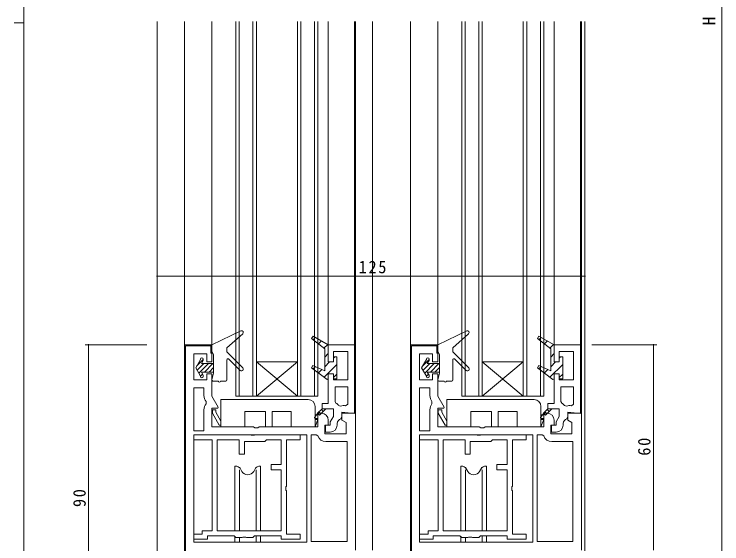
# Model space of a CAD drawing. Units: millimetres on the paper. Extents: x -420 to 373, y -297 to 267.
# Drawn here: x -420.5 to -213.7, y -150.2 to 4.5 of the extents above; entities that cross this region are included whole.
import ezdxf
from ezdxf.enums import TextEntityAlignment as Align

# ---------------------------------------------------------------- set-up
doc = ezdxf.new("R2010")
doc.units = ezdxf.units.MM
for name, color, linetype, lineweight in [('0-1_YKK_ZWAK', 7, 'Continuous', 9), ('0-3_YKK_12', 2, 'Continuous', 9), ('0-4_YKK_D', 6, 'Continuous', 9), ('0-6_YKK_13', 4, 'Continuous', 9), ('0-7_YKK_11', 7, 'Continuous', 9)]:
    doc.layers.add(name, color=color, linetype=linetype, lineweight=lineweight)
doc.styles.add('ＭＳ ゴシック', font='')
doc.styles.get('ＭＳ ゴシック').set_extended_font_data('MS Gothic')

msp = doc.modelspace()

# ---------------------------------------------------------------- linework, layer by layer
at = {"layer": '0-1_YKK_ZWAK'}
for p, q in [((-417.7, -260.575), (-417.7, 264.425)), ((-420.5, 1.925), (-417.7, 1.925))]:
    msp.add_line(p, q, dxfattribs=at)
at = {"layer": '0-3_YKK_12'}
for p, q in [((-378.746, -192.252), (-378.746, 2.294)), ((-370.746, -92.552), (-370.746, 2.294)), ((-362.746, -92.552), (-362.746, 2.294)), ((-355.746, 2.294), (-355.746, -107.052)), ((-354.746, 2.294), (-354.746, -107.052)), ((-350.746, -107.052), (-350.746, 2.294)), ((-349.746, -107.052), (-349.746, 2.294)), ((-337.746, 2.294), (-337.746, -107.052)), ((-336.746, 2.294), (-336.746, -107.052)), ((-332.746, -107.052), (-332.746, 2.294)), ((-331.746, -107.052), (-331.746, 2.294)), ((-328.746, -92.552), (-328.746, 2.294)), ((-321.046, -92.551), (-321.046, 2.294)), ((-320.746, -112.552), (-320.751, 2.294)), ((-315.761, -152.052), (-315.761, 2.294)), ((-304.746, -92.552), (-304.746, 2.294)), ((-296.746, -92.552), (-296.746, 2.294)), ((-289.746, 2.294), (-289.746, -107.052)), ((-288.746, 2.294), (-288.746, -107.052)), ((-284.746, -107.052), (-284.746, 2.294)), ((-283.746, -107.052), (-283.746, 2.294)), ((-271.746, 2.294), (-271.746, -107.052)), ((-270.746, 2.294), (-270.746, -107.052)), ((-266.746, -107.052), (-266.746, 2.294)), ((-265.746, -107.052), (-265.746, 2.294)), ((-262.746, -92.552), (-262.746, 2.294)), ((-255.036, -92.551), (-255.041, 2.294)), ((-254.746, -112.552), (-254.746, 2.294)), ((-253.742, 2.294), (-253.746, -172.552)), ((-337.746, -107.052), (-349.746, -97.052)), ((-349.746, -107.052), (-337.746, -97.052)), ((-349.746, -97.052), (-337.746, -97.052)), ((-271.746, -107.052), (-283.746, -97.052)), ((-283.746, -107.052), (-271.746, -97.052)), ((-283.746, -97.052), (-271.746, -97.052)), ((-355.746, -107.052), (-349.746, -107.052)), ((-349.746, -107.052), (-337.746, -107.052)), ((-337.746, -107.052), (-331.746, -107.052)), ((-289.746, -107.052), (-283.746, -107.052)), ((-283.746, -107.052), (-271.746, -107.052)), ((-271.746, -107.052), (-265.746, -107.052))]:
    msp.add_line(p, q, dxfattribs=at)
at = {"layer": '0-4_YKK_D'}
for p, q in [((-213.746, -165.052), (-213.746, 170.948)), ((-378.746, -90.052), (-378.746, -71.052)), ((-378.746, -72.052), (-253.746, -72.052)), ((-253.746, -90.052), (-253.746, -71.052)), ((-381.746, -92.052), (-399.746, -92.052)), ((-398.746, -92.052), (-398.746, -182.052)), ((-251.746, -92.052), (-232.746, -92.052)), ((-233.746, -152.052), (-233.746, -92.052))]:
    msp.add_line(p, q, dxfattribs=at)
for centre, start, end in [((-378.746, -72.052), 0, 180), ((-378.746, -72.052), 180, 0), ((-253.746, -72.052), 0, 180), ((-253.746, -72.052), 180, 0), ((-398.746, -92.052), 90, 270), ((-398.746, -92.052), 270, 90), ((-233.746, -92.052), 90, 270), ((-233.746, -92.052), 270, 90)]:
    msp.add_arc(centre, 0.106, start, end, dxfattribs=at)
at = {"layer": '0-6_YKK_13'}
for p, q in [((-362.746, -92.052), (-354.261, -88.001)), ((-358.346, -92.952), (-353.713, -88.826)), ((-296.746, -92.052), (-288.261, -88.001)), ((-292.346, -92.952), (-287.713, -88.826)), ((-362.746, -92.052), (-362.746, -94.052)), ((-358.346, -92.952), (-358.346, -94.152)), ((-296.746, -92.052), (-296.746, -94.052)), ((-292.346, -92.952), (-292.346, -94.152)), ((-362.746, -94.052), (-362.246, -94.918)), ((-362.246, -94.918), (-362.246, -100.352)), ((-353.707, -98.791), (-358.346, -94.152)), ((-296.746, -94.052), (-296.246, -94.918)), ((-296.246, -94.918), (-296.246, -100.352)), ((-287.707, -98.791), (-292.346, -94.152)), ((-367.446, -98.802), (-366.046, -96.377)), ((-367.096, -98.197), (-365.246, -96.346)), ((-366.046, -96.252), (-366.046, -96.377)), ((-365.8, -97.552), (-365.299, -96.685)), ((-365.246, -96.252), (-365.246, -96.485)), ((-358.346, -96.432), (-358.346, -102.352)), ((-357.834, -96.22), (-354.485, -99.569)), ((-301.446, -98.802), (-300.046, -96.377)), ((-301.096, -98.197), (-299.246, -96.346)), ((-300.046, -96.252), (-300.046, -96.377)), ((-299.801, -97.552), (-299.3, -96.685)), ((-299.246, -96.252), (-299.246, -96.485)), ((-292.346, -96.432), (-292.346, -102.352)), ((-291.834, -96.22), (-288.485, -99.569)), ((-367.446, -98.802), (-366.046, -101.227)), ((-367.047, -99.494), (-365.105, -97.552)), ((-366.553, -100.348), (-363.758, -97.552)), ((-365.8, -97.552), (-362.246, -97.552)), ((-364.911, -100.052), (-362.411, -97.552)), ((-363.564, -100.052), (-362.246, -98.735)), ((-301.446, -98.802), (-300.046, -101.227)), ((-301.047, -99.494), (-299.105, -97.552)), ((-300.554, -100.348), (-297.758, -97.552)), ((-299.801, -97.552), (-296.246, -97.552)), ((-298.911, -100.052), (-296.411, -97.552)), ((-297.564, -100.052), (-296.246, -98.735)), ((-366.06, -101.202), (-365.475, -100.616)), ((-366.046, -101.227), (-366.046, -101.352)), ((-365.8, -100.052), (-365.299, -100.92)), ((-365.8, -100.052), (-362.246, -100.052)), ((-365.246, -101.12), (-365.246, -101.352)), ((-362.246, -100.352), (-362.737, -102.278)), ((-300.061, -101.202), (-299.475, -100.616)), ((-300.046, -101.227), (-300.046, -101.352)), ((-299.801, -100.052), (-299.3, -100.92)), ((-299.801, -100.052), (-296.246, -100.052)), ((-299.246, -101.12), (-299.246, -101.352)), ((-296.246, -100.352), (-296.737, -102.278)), ((-360.846, -102.652), (-362.446, -102.652)), ((-358.646, -102.652), (-360.246, -102.652)), ((-294.846, -102.652), (-296.446, -102.652)), ((-292.646, -102.652), (-294.246, -102.652)), ((-360.088, -116.052), (-360.088, -108.052)), ((-334.588, -108.052), (-360.088, -108.052)), ((-294.088, -116.052), (-294.088, -108.052)), ((-268.588, -108.052), (-294.088, -108.052)), ((-353.088, -116.052), (-353.088, -111.552)), ((-353.088, -111.552), (-347.088, -111.552)), ((-353.088, -116.052), (-353.088, -111.552)), ((-347.088, -111.552), (-347.088, -116.052)), ((-345.088, -116.052), (-345.088, -111.552)), ((-345.088, -111.552), (-339.588, -111.552)), ((-345.088, -111.552), (-339.588, -111.552)), ((-339.588, -111.552), (-339.588, -116.052)), ((-339.588, -111.552), (-339.588, -116.052)), ((-332.588, -110.052), (-332.588, -116.052)), ((-287.088, -116.052), (-287.088, -111.552)), ((-287.088, -111.552), (-281.088, -111.552)), ((-287.088, -116.052), (-287.088, -111.552)), ((-281.088, -111.552), (-281.088, -116.052)), ((-279.088, -116.052), (-279.088, -111.552)), ((-279.088, -111.552), (-273.588, -111.552)), ((-279.088, -111.552), (-273.588, -111.552)), ((-273.588, -111.552), (-273.588, -116.052)), ((-273.588, -111.552), (-273.588, -116.052)), ((-266.588, -110.052), (-266.588, -116.052)), ((-331.788, -112.552), (-332.588, -112.552)), ((-331.788, -113.852), (-331.788, -112.552)), ((-265.788, -112.552), (-266.588, -112.552)), ((-265.788, -113.852), (-265.788, -112.552)), ((-332.588, -116.052), (-331.788, -113.852)), ((-332.588, -113.852), (-331.788, -113.852)), ((-266.588, -116.052), (-265.788, -113.852)), ((-266.588, -113.852), (-265.788, -113.852)), ((-360.088, -116.052), (-353.088, -116.052)), ((-347.088, -116.052), (-345.088, -116.052)), ((-339.588, -116.052), (-332.588, -116.052)), ((-294.088, -116.052), (-287.088, -116.052)), ((-281.088, -116.052), (-279.088, -116.052)), ((-273.588, -116.052), (-266.588, -116.052)), ((-355.996, -127.55), (-355.446, -127.55)), ((-355.996, -146.352), (-355.996, -127.55)), ((-355.446, -127.55), (-355.026, -127.703)), ((-353.978, -129.05), (-354.502, -128.142)), ((-350.514, -129.05), (-349.99, -128.142)), ((-349.046, -127.55), (-349.466, -127.703)), ((-349.046, -127.55), (-348.496, -127.55)), ((-348.496, -127.55), (-348.496, -146.352)), ((-289.996, -127.55), (-289.446, -127.55)), ((-289.996, -146.352), (-289.996, -127.55)), ((-289.446, -127.55), (-289.026, -127.703)), ((-287.978, -129.05), (-288.502, -128.142)), ((-284.514, -129.05), (-283.99, -128.142)), ((-283.046, -127.55), (-283.466, -127.703)), ((-283.046, -127.55), (-282.496, -127.55)), ((-282.496, -127.55), (-282.496, -146.352)), ((-354.684, -146.352), (-354.684, -128.55)), ((-349.808, -128.55), (-349.808, -146.352)), ((-288.684, -146.352), (-288.684, -128.55)), ((-283.808, -128.55), (-283.808, -146.352)), ((-355.996, -149.752), (-355.996, -148.102)), ((-354.684, -149.752), (-354.684, -148.352)), ((-349.808, -147.852), (-349.808, -149.752)), ((-348.496, -147.852), (-348.496, -149.752)), ((-289.996, -149.752), (-289.996, -148.102)), ((-288.684, -149.752), (-288.684, -148.352)), ((-283.808, -147.852), (-283.808, -149.752)), ((-282.496, -147.852), (-282.496, -149.752))]:
    msp.add_line(p, q, dxfattribs=at)
for points in [[(-362.588, -111.052), (-362.588, -112.052), (-360.567, -115.552), (-360.088, -115.552)], [(-360.088, -114.382), (-361.588, -111.784), (-361.588, -111.052), (-362.588, -111.052)], [(-296.588, -111.052), (-296.588, -112.052), (-294.567, -115.552), (-294.088, -115.552)], [(-294.088, -114.382), (-295.588, -111.784), (-295.588, -111.052), (-296.588, -111.052)]]:
    msp.add_lwpolyline(points, dxfattribs=at)
for centre, radius, start, end in [((-354.046, -88.452), 0.5, 311.69427, 115.52351), ((-288.046, -88.452), 0.5, 311.69427, 115.52351), ((-365.646, -96.252), 0.4, 0, 180), ((-365.646, -96.485), 0.4, 329.99998, 0), ((-358.046, -96.432), 0.3, 45, 180), ((-299.646, -96.252), 0.4, 0, 180), ((-299.646, -96.485), 0.4, 329.99998, 0), ((-292.046, -96.432), 0.3, 45, 180), ((-354.096, -99.18), 0.55, 224.99998, 44.99998), ((-288.096, -99.18), 0.55, 224.99998, 44.99998), ((-365.646, -101.12), 0.4, 0, 30), ((-299.646, -101.12), 0.4, 0, 30), ((-365.646, -101.352), 0.4, 180, 0), ((-362.446, -102.352), 0.3, 165.70561, 270), ((-360.546, -102.652), 0.3, 180, 0), ((-358.646, -102.352), 0.3, 270, 0), ((-299.646, -101.352), 0.4, 180, 0), ((-296.446, -102.352), 0.3, 165.70561, 270), ((-294.546, -102.652), 0.3, 180, 0), ((-292.646, -102.352), 0.3, 270, 0), ((-334.588, -110.052), 2, 0, 90), ((-268.588, -110.052), 2, 0, 90), ((-355.368, -128.642), 1, 30, 69.98726), ((-355.368, -128.642), 1, 30, 43.78836), ((-349.124, -128.642), 1, 110.01273, 149.99998), ((-349.124, -128.642), 1, 136.21162, 149.99998), ((-289.368, -128.642), 1, 30, 69.98726), ((-289.368, -128.642), 1, 30, 43.78836), ((-283.124, -128.642), 1, 110.01273, 149.99998), ((-283.124, -128.642), 1, 136.21162, 149.99998), ((-352.246, -128.05), 2, 210, 329.99998), ((-286.246, -128.05), 2, 210, 329.99998)]:
    msp.add_arc(centre, radius, start, end, dxfattribs=at)
at = {"layer": '0-7_YKK_11'}
for p, q in [((-333.182, -90.588), (-332.538, -89.944)), ((-331.593, -91.828), (-330.72, -90.955)), ((-267.182, -90.588), (-266.538, -89.944)), ((-265.594, -91.828), (-264.72, -90.955)), ((-368.727, -92.352), (-368.427, -92.052)), ((-365.899, -92.352), (-365.599, -92.052)), ((-363.117, -92.399), (-362.905, -92.187)), ((-330.005, -93.069), (-328.902, -91.966)), ((-302.727, -92.352), (-302.427, -92.052)), ((-299.899, -92.352), (-299.599, -92.052)), ((-297.117, -92.399), (-296.905, -92.187)), ((-264.005, -93.069), (-262.902, -91.966)), ((-370.746, -94.371), (-370.446, -94.071)), ((-329.746, -93.271), (-329.746, -99.687)), ((-329.746, -95.638), (-328.746, -94.638)), ((-304.746, -94.371), (-304.446, -94.071)), ((-263.746, -93.271), (-263.746, -99.687)), ((-263.746, -95.638), (-262.746, -94.638)), ((-370.746, -97.2), (-370.446, -96.9)), ((-329.746, -98.466), (-328.332, -97.052)), ((-327.237, -95.957), (-326.841, -95.562)), ((-304.746, -97.2), (-304.446, -96.9)), ((-263.746, -98.466), (-262.332, -97.052)), ((-261.237, -95.957), (-260.841, -95.562)), ((-333.185, -99.077), (-332.509, -98.401)), ((-329.974, -101.523), (-326.246, -97.795)), ((-267.185, -99.077), (-266.509, -98.401)), ((-263.974, -101.523), (-260.246, -97.795)), ((-370.746, -100.028), (-370.446, -99.728)), ((-331.579, -100.3), (-330.579, -99.299)), ((-327.241, -101.619), (-326.246, -100.623)), ((-304.746, -100.028), (-304.446, -99.728)), ((-265.58, -100.3), (-264.579, -99.299)), ((-261.242, -101.619), (-260.246, -100.623)), ((-370.746, -102.856), (-370.446, -102.556)), ((-304.746, -102.856), (-304.446, -102.556)), ((-370.746, -105.685), (-370.446, -105.385)), ((-368.046, -104.652), (-368.046, -117.152)), ((-304.746, -105.685), (-304.446, -105.385)), ((-302.046, -104.652), (-302.046, -117.152)), ((-370.746, -108.513), (-370.446, -108.213)), ((-364.429, -109.299), (-364.429, -108.672)), ((-323.663, -109.889), (-323.046, -109.403)), ((-304.746, -108.513), (-304.446, -108.213)), ((-298.429, -109.299), (-298.429, -108.672)), ((-257.663, -109.889), (-257.046, -109.403)), ((-370.746, -111.342), (-370.446, -111.042)), ((-330.191, -111.529), (-330.756, -110.963)), ((-329.484, -110.821), (-329.553, -110.752)), ((-325.71, -109.802), (-325.126, -109.98)), ((-304.746, -111.342), (-304.446, -111.042)), ((-264.191, -111.529), (-264.756, -110.963)), ((-263.484, -110.821), (-263.553, -110.752)), ((-259.71, -109.802), (-259.126, -109.98)), ((-330.898, -112.236), (-331.463, -111.67)), ((-264.898, -112.236), (-265.464, -111.67)), ((-370.746, -114.17), (-370.446, -113.87)), ((-304.746, -114.17), (-304.446, -113.87)), ((-370.746, -116.999), (-370.446, -116.699)), ((-304.746, -116.999), (-304.446, -116.699)), ((-370.746, -119.827), (-370.446, -119.527)), ((-334.946, -118.352), (-368.046, -118.352)), ((-362.646, -146.352), (-362.646, -119.852)), ((-333.746, -118.352), (-333.746, -149.552)), ((-304.746, -119.827), (-304.446, -119.527)), ((-268.946, -118.352), (-302.046, -118.352)), ((-296.646, -146.352), (-296.646, -119.852)), ((-267.746, -118.352), (-267.746, -149.552)), ((-370.746, -122.655), (-370.446, -122.355)), ((-304.746, -122.655), (-304.446, -122.355)), ((-370.746, -125.484), (-370.446, -125.184)), ((-304.746, -125.484), (-304.446, -125.184)), ((-370.746, -128.312), (-370.446, -128.012)), ((-304.746, -128.312), (-304.446, -128.012)), ((-370.746, -131.141), (-370.446, -130.841)), ((-304.746, -131.141), (-304.446, -130.841)), ((-370.746, -133.969), (-370.446, -133.669)), ((-304.746, -133.969), (-304.446, -133.669)), ((-370.746, -136.798), (-370.446, -136.497)), ((-304.746, -136.798), (-304.446, -136.497)), ((-370.746, -139.626), (-370.446, -139.326)), ((-304.746, -139.626), (-304.446, -139.326)), ((-370.746, -142.454), (-370.446, -142.154)), ((-304.746, -142.454), (-304.446, -142.154)), ((-370.746, -145.283), (-370.446, -144.983)), ((-304.746, -145.283), (-304.446, -144.983)), ((-370.746, -148.111), (-370.446, -147.811)), ((-304.746, -148.111), (-304.446, -147.811))]:
    msp.add_line(p, q, dxfattribs=at)
for points in [[(-329.746, -93.271), (-329.746, -99.687), (-333.208, -98.075), (-333.603, -98.759), (-329.076, -102.206), (-328.746, -102.034), (-328.746, -100.552), (-327.246, -100.552), (-327.246, -102.052), (-326.246, -102.052), (-326.246, -95.552), (-327.246, -95.552), (-327.246, -97.052), (-328.746, -97.052), (-328.746, -92.052), (-333.179, -89.588), (-333.617, -90.249)], [(-263.746, -93.271), (-263.746, -99.687), (-267.209, -98.075), (-267.603, -98.759), (-263.076, -102.206), (-262.746, -102.034), (-262.746, -100.552), (-261.246, -100.552), (-261.246, -102.052), (-260.246, -102.052), (-260.246, -95.552), (-261.246, -95.552), (-261.246, -97.052), (-262.746, -97.052), (-262.746, -92.052), (-267.179, -89.588), (-267.617, -90.249)], [(-334.946, -118.352), (-368.046, -118.352), (-368.046, -149.752), (-334.946, -149.752)], [(-362.646, -146.352), (-362.646, -119.852), (-368.046, -119.852), (-368.046, -118.352), (-351.417, -118.352), (-351.225, -118.495), (-350.267, -118.495), (-350.075, -118.352), (-336.946, -118.352), (-336.946, -119.852), (-340.946, -119.852), (-340.946, -133.382), (-341.089, -133.573), (-341.089, -134.531), (-340.946, -134.723), (-340.946, -147.352), (-336.946, -147.352), (-336.946, -148.852), (-342.446, -148.852), (-342.446, -147.852), (-350.246, -147.852), (-350.746, -148.352), (-352.575, -148.352), (-352.767, -148.209), (-353.725, -148.209), (-353.917, -148.352), (-355.746, -148.352), (-356.246, -147.852), (-364.046, -147.852), (-364.046, -148.852), (-368.046, -148.852), (-368.046, -147.352), (-365.546, -147.352), (-365.546, -146.352)], [(-361.146, -119.852), (-361.146, -146.352), (-342.446, -146.352), (-342.446, -128.552), (-345.446, -128.552), (-345.446, -127.052), (-342.446, -127.052), (-342.446, -119.852), (-346.746, -119.852), (-347.246, -120.352), (-353.246, -120.352), (-353.246, -124.052), (-354.746, -124.052), (-354.746, -119.852)], [(-268.946, -118.352), (-302.046, -118.352), (-302.046, -149.752), (-268.946, -149.752)], [(-296.646, -146.352), (-296.646, -119.852), (-302.046, -119.852), (-302.046, -118.352), (-285.417, -118.352), (-285.225, -118.495), (-284.267, -118.495), (-284.075, -118.352), (-270.946, -118.352), (-270.946, -119.852), (-274.946, -119.852), (-274.946, -133.382), (-275.089, -133.573), (-275.089, -134.531), (-274.946, -134.723), (-274.946, -147.352), (-270.946, -147.352), (-270.946, -148.852), (-276.446, -148.852), (-276.446, -147.852), (-284.246, -147.852), (-284.746, -148.352), (-286.575, -148.352), (-286.767, -148.209), (-287.725, -148.209), (-287.917, -148.352), (-289.746, -148.352), (-290.246, -147.852), (-298.046, -147.852), (-298.046, -148.852), (-302.046, -148.852), (-302.046, -147.352), (-299.546, -147.352), (-299.546, -146.352)], [(-295.146, -119.852), (-295.146, -146.352), (-276.446, -146.352), (-276.446, -128.552), (-279.446, -128.552), (-279.446, -127.052), (-276.446, -127.052), (-276.446, -119.852), (-280.746, -119.852), (-281.246, -120.352), (-287.246, -120.352), (-287.246, -124.052), (-288.746, -124.052), (-288.746, -119.852)]]:
    msp.add_lwpolyline(points, close=True, dxfattribs=at)
for points in [[(-370.746, -92.052), (-370.746, -182.052), (-361.246, -182.052)], [(-330.746, -112.052), (-331.746, -112.052), (-332.767, -113.307), (-332.651, -113.552), (-331.746, -113.552), (-331.746, -116.052), (-348.88, -116.052), (-349.313, -116.302), (-350.179, -116.302), (-350.612, -116.052), (-362.746, -116.052), (-362.746, -110.552), (-360.987, -110.552), (-360.856, -110.326), (-362.746, -107.052), (-362.746, -100.552), (-364.246, -100.552), (-364.246, -102.352), (-368.046, -102.352), (-368.046, -94.752), (-364.246, -94.752), (-364.246, -97.052), (-362.746, -97.052), (-362.746, -92.052), (-370.746, -92.052), (-370.746, -182.052)], [(-370.746, -182.052), (-361.246, -182.052), (-361.246, -179.552), (-361.546, -179.552), (-361.546, -181.752), (-370.446, -181.752), (-370.446, -92.352), (-363.046, -92.352), (-363.046, -94.552), (-362.746, -94.552), (-362.746, -92.052), (-370.746, -92.052)], [(-328.146, -117.552), (-329.546, -117.552), (-329.546, -115.552), (-328.146, -115.552), (-328.146, -114.552), (-327.246, -112.993), (-327.246, -110.752), (-330.546, -110.752), (-330.546, -109.252), (-328.746, -109.252), (-328.746, -100.552), (-327.246, -100.552), (-327.246, -102.352), (-323.046, -102.352), (-323.046, -94.052), (-327.246, -94.052), (-327.246, -97.052), (-328.746, -97.052), (-328.746, -92.052), (-321.046, -92.052)], [(-321.046, -92.052), (-321.046, -112.098), (-324.746, -111.774), (-324.746, -113.207), (-325.035, -113.661)], [(-304.746, -92.052), (-304.746, -182.052), (-295.246, -182.052)], [(-264.746, -112.052), (-265.746, -112.052), (-266.767, -113.307), (-266.651, -113.552), (-265.746, -113.552), (-265.746, -116.052), (-282.88, -116.052), (-283.313, -116.302), (-284.179, -116.302), (-284.612, -116.052), (-296.746, -116.052), (-296.746, -110.552), (-294.987, -110.552), (-294.856, -110.326), (-296.746, -107.052), (-296.746, -100.552), (-298.246, -100.552), (-298.246, -102.352), (-302.046, -102.352), (-302.046, -94.752), (-298.246, -94.752), (-298.246, -97.052), (-296.746, -97.052), (-296.746, -92.052), (-304.746, -92.052), (-304.746, -182.052)], [(-304.746, -182.052), (-295.246, -182.052), (-295.246, -179.552), (-295.546, -179.552), (-295.546, -181.752), (-304.446, -181.752), (-304.446, -92.352), (-297.046, -92.352), (-297.046, -94.552), (-296.746, -94.552), (-296.746, -92.052), (-304.746, -92.052)], [(-262.146, -117.552), (-263.546, -117.552), (-263.546, -115.552), (-262.146, -115.552), (-262.146, -114.552), (-261.246, -112.993), (-261.246, -110.752), (-264.546, -110.752), (-264.546, -109.252), (-262.746, -109.252), (-262.746, -100.552), (-261.246, -100.552), (-261.246, -102.352), (-257.046, -102.352), (-257.046, -94.052), (-261.246, -94.052), (-261.246, -97.052), (-262.746, -97.052), (-262.746, -92.052), (-255.046, -92.052)], [(-255.046, -92.052), (-255.046, -112.098), (-258.746, -111.774), (-258.746, -113.207), (-259.035, -113.661)], [(-368.046, -104.652), (-368.046, -117.152), (-365.046, -117.152), (-365.046, -111.052)], [(-365.046, -106.918), (-365.046, -104.652), (-368.046, -104.652)], [(-323.046, -109.403), (-323.046, -104.352), (-326.746, -104.352), (-326.746, -108.654), (-326.496, -109.087)], [(-302.046, -104.652), (-302.046, -117.152), (-299.046, -117.152), (-299.046, -111.052)], [(-299.046, -106.918), (-299.046, -104.652), (-302.046, -104.652)], [(-257.046, -109.403), (-257.046, -104.352), (-260.746, -104.352), (-260.746, -108.654), (-260.496, -109.087)], [(-330.546, -110.752), (-331.863, -112.07), (-331.297, -112.635), (-329.415, -110.752)], [(-264.546, -110.752), (-265.863, -112.07), (-265.297, -112.635), (-263.415, -110.752)], [(-320.746, -152.052), (-320.746, -112.052), (-324.746, -112.052), (-324.746, -114.052), (-323.546, -114.745), (-323.546, -118.052), (-329.746, -118.052), (-329.746, -115.552), (-328.746, -115.552), (-328.746, -114.052)], [(-254.746, -152.052), (-254.746, -112.052), (-258.746, -112.052), (-258.746, -114.052), (-257.546, -114.745), (-257.546, -118.052), (-263.746, -118.052), (-263.746, -115.552), (-262.746, -115.552), (-262.746, -114.052)], [(-326.141, -115.03), (-326.146, -115.074), (-326.146, -115.552)], [(-260.141, -115.03), (-260.146, -115.074), (-260.146, -115.552)], [(-333.746, -118.352), (-333.746, -149.552), (-323.246, -149.552), (-323.246, -120.352), (-329.438, -120.352)], [(-331.795, -118.686), (-332.266, -118.352), (-333.746, -118.352)], [(-267.746, -118.352), (-267.746, -149.552), (-257.246, -149.552), (-257.246, -120.352), (-263.438, -120.352)], [(-265.795, -118.686), (-266.266, -118.352), (-267.746, -118.352)]]:
    msp.add_lwpolyline(points, dxfattribs=at)
for centre, radius, start, end in [((-362.246, -106.918), 2.8, 179.99998, 218.78207), ((-296.246, -106.918), 2.8, 179.99998, 218.78207), ((-362.246, -111.052), 2.8, 141.2179, 179.99998), ((-327.746, -111.252), 2.5, 35.45689, 60), ((-296.246, -111.052), 2.8, 141.2179, 179.99998), ((-261.746, -111.252), 2.5, 35.45689, 60), ((-324.246, -112.32), 2.5, 76.50662, 110.61668), ((-258.246, -112.32), 2.5, 76.50662, 110.61668), ((-330.746, -114.052), 2, 0, 89.99998), ((-324.191, -115.474), 2, 114.96335, 167.17526), ((-264.746, -114.052), 2, 0, 89.99998), ((-258.191, -115.474), 2, 114.96335, 167.17526), ((-328.146, -115.552), 2, 270, 0), ((-262.146, -115.552), 2, 270, 0), ((-329.438, -117.852), 2.5, 199.47121, 269.99997), ((-263.438, -117.852), 2.5, 199.47121, 269.99997)]:
    msp.add_arc(centre, radius, start, end, dxfattribs=at)

# ---------------------------------------------------------------- texts
at = {"layer": '0-4_YKK_D', "color": 3, "style": 'ＭＳ ゴシック'}
msp.add_text('H', height=3.666, rotation=90, dxfattribs=at).set_placement((-214.546, 1.223), align=Align.BOTTOM_LEFT)
at = {"layer": '0-4_YKK_D', "color": 3, "insert": (-319.846, -71.252), "char_height": 3.666, "attachment_point": 7, "style": 'ＭＳ ゴシック'}
msp.add_mtext('\\T1.21;\\W0.95;125', dxfattribs=at)
at = {"layer": '0-4_YKK_D', "color": 3, "char_height": 3.666, "attachment_point": 7, "rotation": 90, "style": 'ＭＳ ゴシック'}
for s, insert in [('\\T1.21;\\W0.95;60', (-234.546, -124.452)), ('\\T1.21;\\W0.95;90', (-399.546, -139.452))]:
    msp.add_mtext(s, dxfattribs=dict(at, insert=insert))

doc.saveas('drawing.dxf')
